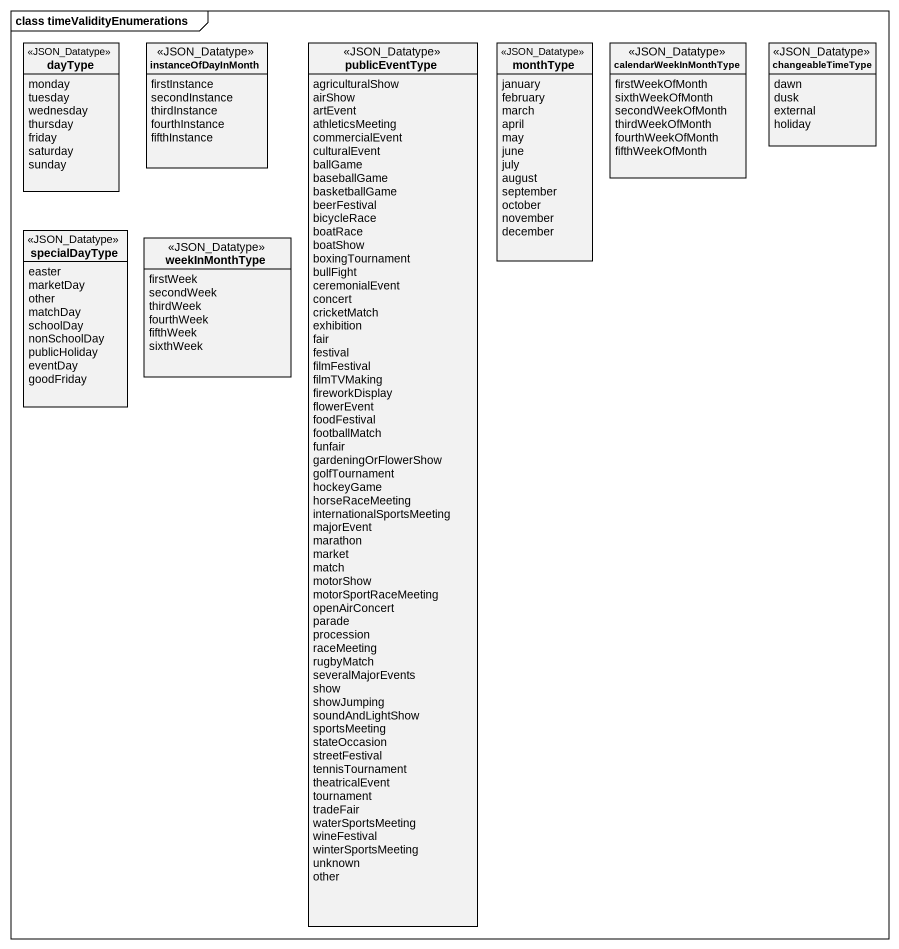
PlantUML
@startuml
mainframe class timeValidityEnumerations
hide circle
hide empty members
enum dayType <<JSON_Datatype>> {
  monday
  tuesday
  wednesday
  thursday
  friday
  saturday
  sunday
}
enum instanceOfDayInMonth <<JSON_Datatype>> {
  firstInstance
  secondInstance
  thirdInstance
  fourthInstance
  fifthInstance
}
enum publicEventType <<JSON_Datatype>> {
  agriculturalShow
  airShow
  artEvent
  athleticsMeeting
  commercialEvent
  culturalEvent
  ballGame
  baseballGame
  basketballGame
  beerFestival
  bicycleRace
  boatRace
  boatShow
  boxingTournament
  bullFight
  ceremonialEvent
  concert
  cricketMatch
  exhibition
  fair
  festival
  filmFestival
  filmTVMaking
  fireworkDisplay
  flowerEvent
  foodFestival
  footballMatch
  funfair
  gardeningOrFlowerShow
  golfTournament
  hockeyGame
  horseRaceMeeting
  internationalSportsMeeting
  majorEvent
  marathon
  market
  match
  motorShow
  motorSportRaceMeeting
  openAirConcert
  parade
  procession
  raceMeeting
  rugbyMatch
  severalMajorEvents
  show
  showJumping
  soundAndLightShow
  sportsMeeting
  stateOccasion
  streetFestival
  tennisTournament
  theatricalEvent
  tournament
  tradeFair
  waterSportsMeeting
  wineFestival
  winterSportsMeeting
  unknown
  other
}
enum monthType <<JSON_Datatype>> {
  january
  february
  march
  april
  may
  june
  july
  august
  september
  october
  november
  december
}
enum calendarWeekInMonthType <<JSON_Datatype>> {
  firstWeekOfMonth
  sixthWeekOfMonth
  secondWeekOfMonth
  thirdWeekOfMonth
  fourthWeekOfMonth
  fifthWeekOfMonth
}
enum changeableTimeType <<JSON_Datatype>> {
  dawn
  dusk
  external
  holiday
}
enum specialDayType <<JSON_Datatype>> {
  easter
  marketDay
  other
  matchDay
  schoolDay
  nonSchoolDay
  publicHoliday
  eventDay
  goodFriday
}
enum weekInMonthType <<JSON_Datatype>> {
  firstWeek
  secondWeek
  thirdWeek
  fourthWeek
  fifthWeek
  sixthWeek
}
@enduml
